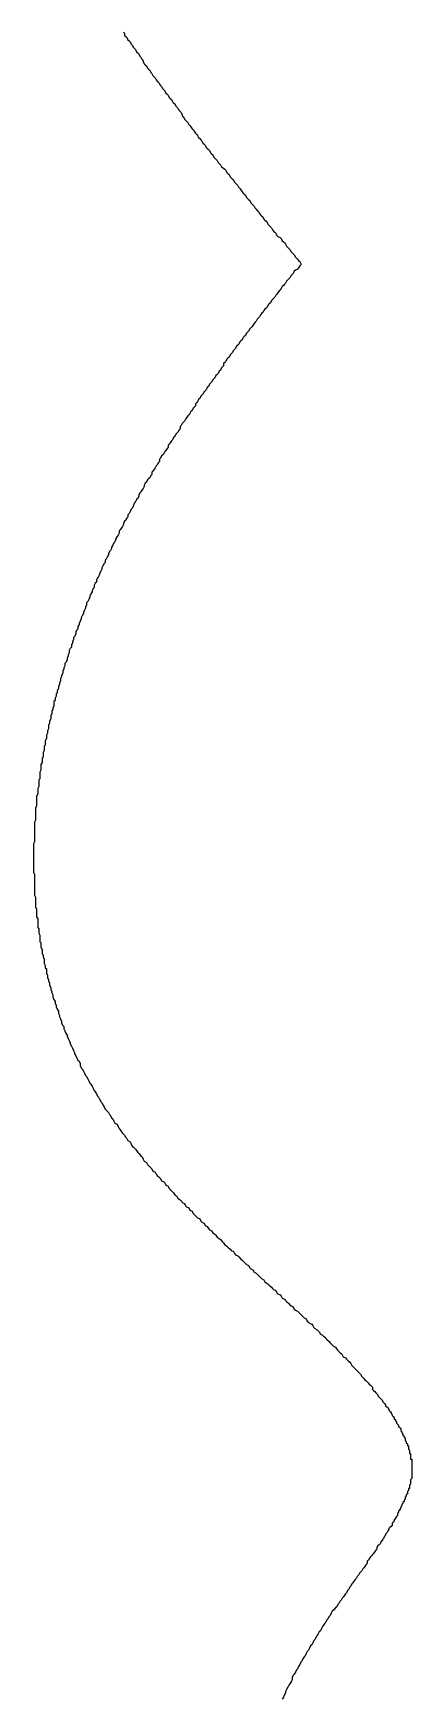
# Model space of a CAD drawing. Header units: millimetres. Extents: x 35 to 605, y 64 to 964.
# Drawn here: x 266.85 to 270.33, y 392.1 to 407.43 of the extents above; entities that cross this region are included whole.
import ezdxf

# ---------------------------------------------------------------- set-up
doc = ezdxf.new("R2010")
doc.units = ezdxf.units.MM

msp = doc.modelspace()

# ---------------------------------------------------------------- linework, layer by layer
msp.add_polyline3d([(267.677, 407.438, 0), (267.687, 407.428, 0), (267.687, 407.408, 0), (267.697, 407.398, 0), (267.707, 407.388, 0), (267.717, 407.368, 0), (267.727, 407.358, 0), (267.737, 407.348, 0), (267.747, 407.328, 0), (267.757, 407.318, 0), (267.767, 407.298, 0), (267.777, 407.288, 0), (267.787, 407.278, 0), (267.797, 407.258, 0), (267.807, 407.248, 0), (267.817, 407.238, 0), (267.827, 407.218, 0), (267.837, 407.208, 0), (267.847, 407.188, 0), (267.857, 407.178, 0), (267.857, 407.168, 0), (267.867, 407.148, 0), (267.877, 407.138, 0), (267.887, 407.128, 0), (267.897, 407.108, 0), (267.907, 407.098, 0), (267.917, 407.088, 0), (267.927, 407.068, 0), (267.937, 407.058, 0), (267.947, 407.038, 0), (267.957, 407.028, 0), (267.967, 407.018, 0), (267.977, 406.998, 0), (267.987, 406.988, 0), (267.997, 406.978, 0), (268.007, 406.958, 0), (268.017, 406.948, 0), (268.027, 406.938, 0), (268.037, 406.918, 0), (268.047, 406.908, 0), (268.057, 406.898, 0), (268.067, 406.878, 0), (268.077, 406.868, 0), (268.087, 406.858, 0), (268.097, 406.838, 0), (268.107, 406.828, 0), (268.117, 406.818, 0), (268.127, 406.798, 0), (268.137, 406.788, 0), (268.147, 406.778, 0), (268.157, 406.758, 0), (268.167, 406.748, 0), (268.177, 406.738, 0), (268.187, 406.718, 0), (268.197, 406.708, 0), (268.207, 406.698, 0), (268.217, 406.678, 0), (268.217, 406.668, 0), (268.227, 406.658, 0), (268.237, 406.638, 0), (268.247, 406.628, 0), (268.257, 406.618, 0), (268.267, 406.608, 0), (268.277, 406.588, 0), (268.287, 406.578, 0), (268.297, 406.568, 0), (268.307, 406.548, 0), (268.317, 406.538, 0), (268.327, 406.528, 0), (268.337, 406.508, 0), (268.347, 406.498, 0), (268.357, 406.488, 0), (268.367, 406.468, 0), (268.377, 406.458, 0), (268.387, 406.448, 0), (268.397, 406.438, 0), (268.407, 406.418, 0), (268.417, 406.408, 0), (268.427, 406.398, 0), (268.437, 406.378, 0), (268.447, 406.368, 0), (268.457, 406.358, 0), (268.467, 406.348, 0), (268.477, 406.328, 0), (268.487, 406.318, 0), (268.497, 406.308, 0), (268.507, 406.288, 0), (268.517, 406.278, 0), (268.527, 406.268, 0), (268.537, 406.258, 0), (268.547, 406.238, 0), (268.557, 406.228, 0), (268.567, 406.218, 0), (268.577, 406.198, 0), (268.597, 406.188, 0), (268.607, 406.178, 0), (268.617, 406.168, 0), (268.627, 406.148, 0), (268.637, 406.138, 0), (268.647, 406.128, 0), (268.657, 406.108, 0), (268.667, 406.098, 0), (268.677, 406.088, 0), (268.687, 406.078, 0), (268.697, 406.058, 0), (268.707, 406.048, 0), (268.717, 406.038, 0), (268.727, 406.028, 0), (268.737, 406.008, 0), (268.747, 405.998, 0), (268.757, 405.988, 0), (268.767, 405.968, 0), (268.777, 405.958, 0), (268.787, 405.948, 0), (268.797, 405.938, 0), (268.807, 405.918, 0), (268.817, 405.908, 0), (268.827, 405.898, 0), (268.837, 405.888, 0), (268.847, 405.868, 0), (268.857, 405.858, 0), (268.867, 405.848, 0), (268.877, 405.838, 0), (268.887, 405.818, 0), (268.897, 405.808, 0), (268.907, 405.798, 0), (268.917, 405.788, 0), (268.927, 405.768, 0), (268.937, 405.758, 0), (268.947, 405.748, 0), (268.957, 405.738, 0), (268.967, 405.718, 0), (268.977, 405.708, 0), (268.987, 405.698, 0), (268.997, 405.688, 0), (269.007, 405.668, 0), (269.017, 405.658, 0), (269.027, 405.648, 0), (269.037, 405.638, 0), (269.047, 405.618, 0), (269.057, 405.608, 0), (269.067, 405.598, 0), (269.077, 405.588, 0), (269.087, 405.568, 0), (269.097, 405.558, 0), (269.117, 405.548, 0), (269.127, 405.538, 0), (269.137, 405.518, 0), (269.147, 405.508, 0), (269.157, 405.498, 0), (269.167, 405.488, 0), (269.177, 405.468, 0), (269.187, 405.458, 0), (269.197, 405.448, 0), (269.207, 405.438, 0), (269.217, 405.418, 0), (269.227, 405.408, 0), (269.237, 405.398, 0), (269.247, 405.388, 0), (269.257, 405.368, 0), (269.267, 405.358, 0), (269.277, 405.348, 0), (269.287, 405.338, 0), (269.297, 405.328, 0), (269.307, 405.308, 0), (269.307, 405.298, 0), (269.297, 405.288, 0), (269.287, 405.268, 0), (269.277, 405.258, 0), (269.257, 405.248, 0), (269.247, 405.238, 0), (269.237, 405.218, 0), (269.227, 405.208, 0), (269.217, 405.198, 0), (269.207, 405.178, 0), (269.197, 405.168, 0), (269.187, 405.158, 0), (269.177, 405.148, 0), (269.167, 405.128, 0), (269.157, 405.118, 0), (269.147, 405.108, 0), (269.137, 405.098, 0), (269.127, 405.078, 0), (269.117, 405.068, 0), (269.107, 405.058, 0), (269.097, 405.038, 0), (269.087, 405.028, 0), (269.077, 405.018, 0), (269.067, 404.998, 0), (269.057, 404.988, 0), (269.047, 404.978, 0), (269.037, 404.968, 0), (269.027, 404.948, 0), (269.017, 404.938, 0), (269.007, 404.928, 0), (268.997, 404.908, 0), (268.987, 404.898, 0), (268.977, 404.888, 0), (268.967, 404.878, 0), (268.957, 404.858, 0), (268.947, 404.848, 0), (268.937, 404.838, 0), (268.927, 404.818, 0), (268.917, 404.808, 0), (268.907, 404.798, 0), (268.897, 404.778, 0), (268.887, 404.768, 0), (268.877, 404.758, 0), (268.867, 404.738, 0), (268.857, 404.728, 0), (268.847, 404.718, 0), (268.837, 404.708, 0), (268.827, 404.688, 0), (268.817, 404.678, 0), (268.807, 404.668, 0), (268.797, 404.648, 0), (268.787, 404.638, 0), (268.777, 404.628, 0), (268.767, 404.608, 0), (268.757, 404.598, 0), (268.747, 404.588, 0), (268.737, 404.568, 0), (268.727, 404.558, 0), (268.717, 404.548, 0), (268.707, 404.528, 0), (268.697, 404.518, 0), (268.687, 404.508, 0), (268.677, 404.488, 0), (268.667, 404.478, 0), (268.657, 404.468, 0), (268.647, 404.448, 0), (268.637, 404.438, 0), (268.627, 404.428, 0), (268.617, 404.408, 0), (268.607, 404.398, 0), (268.597, 404.388, 0), (268.597, 404.368, 0), (268.587, 404.358, 0), (268.577, 404.348, 0), (268.567, 404.328, 0), (268.557, 404.318, 0), (268.547, 404.298, 0), (268.537, 404.288, 0), (268.527, 404.278, 0), (268.517, 404.258, 0), (268.507, 404.248, 0), (268.497, 404.238, 0), (268.487, 404.218, 0), (268.477, 404.208, 0), (268.467, 404.198, 0), (268.457, 404.178, 0), (268.447, 404.168, 0), (268.437, 404.148, 0), (268.427, 404.138, 0), (268.417, 404.128, 0), (268.407, 404.108, 0), (268.397, 404.098, 0), (268.387, 404.088, 0), (268.377, 404.068, 0), (268.367, 404.058, 0), (268.357, 404.038, 0), (268.347, 404.028, 0), (268.337, 404.018, 0), (268.337, 403.998, 0), (268.327, 403.988, 0), (268.317, 403.978, 0), (268.307, 403.958, 0), (268.297, 403.948, 0), (268.287, 403.928, 0), (268.277, 403.918, 0), (268.267, 403.908, 0), (268.257, 403.888, 0), (268.247, 403.878, 0), (268.237, 403.858, 0), (268.227, 403.848, 0), (268.217, 403.838, 0), (268.207, 403.818, 0), (268.197, 403.808, 0), (268.197, 403.788, 0), (268.187, 403.778, 0), (268.177, 403.758, 0), (268.167, 403.748, 0), (268.157, 403.738, 0), (268.147, 403.718, 0), (268.137, 403.708, 0), (268.127, 403.688, 0), (268.117, 403.678, 0), (268.107, 403.658, 0), (268.097, 403.648, 0), (268.087, 403.638, 0), (268.087, 403.618, 0), (268.077, 403.608, 0), (268.067, 403.588, 0), (268.057, 403.578, 0), (268.047, 403.558, 0), (268.037, 403.548, 0), (268.027, 403.538, 0), (268.017, 403.518, 0), (268.007, 403.508, 0), (268.007, 403.488, 0), (267.997, 403.478, 0), (267.987, 403.458, 0), (267.977, 403.448, 0), (267.967, 403.428, 0), (267.957, 403.418, 0), (267.947, 403.398, 0), (267.937, 403.388, 0), (267.937, 403.368, 0), (267.927, 403.358, 0), (267.917, 403.338, 0), (267.907, 403.328, 0), (267.897, 403.318, 0), (267.887, 403.298, 0), (267.877, 403.288, 0), (267.867, 403.268, 0), (267.867, 403.258, 0), (267.857, 403.238, 0), (267.847, 403.228, 0), (267.837, 403.208, 0), (267.827, 403.198, 0), (267.817, 403.178, 0), (267.817, 403.168, 0), (267.807, 403.148, 0), (267.797, 403.138, 0), (267.787, 403.118, 0), (267.777, 403.108, 0), (267.767, 403.088, 0), (267.767, 403.078, 0), (267.757, 403.058, 0), (267.747, 403.048, 0), (267.737, 403.028, 0), (267.727, 403.008, 0), (267.717, 402.998, 0), (267.717, 402.978, 0), (267.707, 402.968, 0), (267.697, 402.948, 0), (267.687, 402.938, 0), (267.677, 402.918, 0), (267.677, 402.908, 0), (267.667, 402.888, 0), (267.657, 402.878, 0), (267.647, 402.858, 0), (267.637, 402.848, 0), (267.637, 402.828, 0), (267.627, 402.808, 0), (267.617, 402.798, 0), (267.607, 402.778, 0), (267.607, 402.768, 0), (267.597, 402.748, 0), (267.587, 402.738, 0), (267.577, 402.718, 0), (267.567, 402.698, 0), (267.567, 402.688, 0), (267.557, 402.668, 0), (267.547, 402.658, 0), (267.537, 402.638, 0), (267.537, 402.628, 0), (267.527, 402.608, 0), (267.517, 402.588, 0), (267.507, 402.578, 0), (267.507, 402.558, 0), (267.497, 402.548, 0), (267.487, 402.528, 0), (267.477, 402.508, 0), (267.477, 402.498, 0), (267.467, 402.478, 0), (267.457, 402.458, 0), (267.457, 402.448, 0), (267.447, 402.428, 0), (267.437, 402.418, 0), (267.427, 402.398, 0), (267.427, 402.378, 0), (267.417, 402.368, 0), (267.407, 402.348, 0), (267.407, 402.328, 0), (267.397, 402.318, 0), (267.387, 402.298, 0), (267.387, 402.288, 0), (267.377, 402.268, 0), (267.367, 402.248, 0), (267.367, 402.238, 0), (267.357, 402.218, 0), (267.347, 402.198, 0), (267.337, 402.188, 0), (267.337, 402.168, 0), (267.327, 402.148, 0), (267.327, 402.138, 0), (267.317, 402.118, 0), (267.307, 402.098, 0), (267.307, 402.088, 0), (267.297, 402.068, 0), (267.287, 402.048, 0), (267.287, 402.038, 0), (267.277, 402.018, 0), (267.267, 401.998, 0), (267.267, 401.988, 0), (267.257, 401.968, 0), (267.257, 401.948, 0), (267.247, 401.938, 0), (267.237, 401.918, 0), (267.237, 401.898, 0), (267.227, 401.878, 0), (267.217, 401.868, 0), (267.217, 401.848, 0), (267.207, 401.828, 0), (267.207, 401.818, 0), (267.197, 401.798, 0), (267.197, 401.778, 0), (267.187, 401.768, 0), (267.177, 401.748, 0), (267.177, 401.728, 0), (267.167, 401.708, 0), (267.167, 401.698, 0), (267.157, 401.678, 0), (267.157, 401.658, 0), (267.147, 401.638, 0), (267.137, 401.628, 0), (267.137, 401.608, 0), (267.127, 401.588, 0), (267.127, 401.578, 0), (267.117, 401.558, 0), (267.117, 401.538, 0), (267.107, 401.518, 0), (267.107, 401.508, 0), (267.097, 401.488, 0), (267.097, 401.468, 0), (267.087, 401.448, 0), (267.087, 401.438, 0), (267.077, 401.418, 0), (267.077, 401.398, 0), (267.067, 401.378, 0), (267.067, 401.358, 0), (267.057, 401.348, 0), (267.057, 401.328, 0), (267.047, 401.308, 0), (267.047, 401.288, 0), (267.037, 401.278, 0), (267.037, 401.258, 0), (267.037, 401.238, 0), (267.027, 401.218, 0), (267.027, 401.208, 0), (267.017, 401.188, 0), (267.017, 401.168, 0), (267.007, 401.148, 0), (267.007, 401.128, 0), (267.007, 401.118, 0), (266.997, 401.098, 0), (266.997, 401.078, 0), (266.987, 401.058, 0), (266.987, 401.038, 0), (266.987, 401.028, 0), (266.977, 401.008, 0), (266.977, 400.988, 0), (266.967, 400.968, 0), (266.967, 400.958, 0), (266.967, 400.938, 0), (266.957, 400.918, 0), (266.957, 400.898, 0), (266.957, 400.878, 0), (266.947, 400.868, 0), (266.947, 400.848, 0), (266.947, 400.828, 0), (266.937, 400.808, 0), (266.937, 400.788, 0), (266.937, 400.768, 0), (266.927, 400.758, 0), (266.927, 400.738, 0), (266.927, 400.718, 0), (266.917, 400.698, 0), (266.917, 400.678, 0), (266.917, 400.668, 0), (266.917, 400.648, 0), (266.907, 400.628, 0), (266.907, 400.608, 0), (266.907, 400.588, 0), (266.907, 400.568, 0), (266.897, 400.558, 0), (266.897, 400.538, 0), (266.897, 400.518, 0), (266.897, 400.498, 0), (266.887, 400.478, 0), (266.887, 400.458, 0), (266.887, 400.448, 0), (266.887, 400.428, 0), (266.877, 400.408, 0), (266.877, 400.388, 0), (266.877, 400.368, 0), (266.877, 400.348, 0), (266.877, 400.338, 0), (266.877, 400.318, 0), (266.867, 400.298, 0), (266.867, 400.278, 0), (266.867, 400.258, 0), (266.867, 400.238, 0), (266.867, 400.228, 0), (266.867, 400.208, 0), (266.867, 400.188, 0), (266.857, 400.168, 0), (266.857, 400.148, 0), (266.857, 400.128, 0), (266.857, 400.108, 0), (266.857, 400.098, 0), (266.857, 400.078, 0), (266.857, 400.058, 0), (266.857, 400.038, 0), (266.857, 400.018, 0), (266.857, 399.998, 0), (266.857, 399.988, 0), (266.847, 399.968, 0), (266.847, 399.948, 0), (266.847, 399.928, 0), (266.847, 399.908, 0), (266.847, 399.888, 0), (266.847, 399.868, 0), (266.847, 399.858, 0), (266.847, 399.838, 0), (266.847, 399.818, 0), (266.847, 399.798, 0), (266.847, 399.778, 0), (266.847, 399.758, 0), (266.847, 399.738, 0), (266.847, 399.728, 0), (266.847, 399.708, 0), (266.857, 399.688, 0), (266.857, 399.668, 0), (266.857, 399.648, 0), (266.857, 399.628, 0), (266.857, 399.608, 0), (266.857, 399.598, 0), (266.857, 399.578, 0), (266.857, 399.558, 0), (266.857, 399.538, 0), (266.857, 399.518, 0), (266.857, 399.498, 0), (266.867, 399.478, 0), (266.867, 399.468, 0), (266.867, 399.448, 0), (266.867, 399.428, 0), (266.867, 399.408, 0), (266.867, 399.388, 0), (266.877, 399.368, 0), (266.877, 399.348, 0), (266.877, 399.328, 0), (266.877, 399.318, 0), (266.877, 399.298, 0), (266.887, 399.278, 0), (266.887, 399.258, 0), (266.887, 399.238, 0), (266.887, 399.218, 0), (266.887, 399.198, 0), (266.897, 399.188, 0), (266.897, 399.168, 0), (266.897, 399.148, 0), (266.907, 399.128, 0), (266.907, 399.108, 0), (266.907, 399.088, 0), (266.907, 399.068, 0), (266.917, 399.058, 0), (266.917, 399.038, 0), (266.917, 399.018, 0), (266.927, 398.998, 0), (266.927, 398.978, 0), (266.927, 398.958, 0), (266.937, 398.948, 0), (266.937, 398.928, 0), (266.947, 398.908, 0), (266.947, 398.888, 0), (266.947, 398.868, 0), (266.957, 398.848, 0), (266.957, 398.828, 0), (266.967, 398.818, 0), (266.967, 398.798, 0), (266.967, 398.778, 0), (266.977, 398.758, 0), (266.977, 398.738, 0), (266.987, 398.718, 0), (266.987, 398.708, 0), (266.997, 398.688, 0), (266.997, 398.668, 0), (267.007, 398.648, 0), (267.007, 398.628, 0), (267.017, 398.608, 0), (267.017, 398.598, 0), (267.027, 398.578, 0), (267.027, 398.558, 0), (267.037, 398.538, 0), (267.047, 398.518, 0), (267.047, 398.498, 0), (267.057, 398.488, 0), (267.057, 398.468, 0), (267.067, 398.448, 0), (267.077, 398.428, 0), (267.077, 398.408, 0), (267.087, 398.388, 0), (267.087, 398.378, 0), (267.097, 398.358, 0), (267.107, 398.338, 0), (267.107, 398.318, 0), (267.117, 398.298, 0), (267.127, 398.288, 0), (267.127, 398.268, 0), (267.137, 398.248, 0), (267.147, 398.228, 0), (267.157, 398.208, 0), (267.157, 398.198, 0), (267.167, 398.178, 0), (267.177, 398.158, 0), (267.187, 398.138, 0), (267.187, 398.128, 0), (267.197, 398.108, 0), (267.207, 398.088, 0), (267.217, 398.068, 0), (267.227, 398.048, 0), (267.227, 398.038, 0), (267.237, 398.018, 0), (267.247, 397.998, 0), (267.257, 397.978, 0), (267.267, 397.968, 0), (267.277, 397.948, 0), (267.277, 397.928, 0), (267.287, 397.908, 0), (267.297, 397.898, 0), (267.307, 397.878, 0), (267.317, 397.858, 0), (267.327, 397.838, 0), (267.337, 397.828, 0), (267.347, 397.808, 0), (267.357, 397.788, 0), (267.367, 397.768, 0), (267.377, 397.758, 0), (267.387, 397.738, 0), (267.397, 397.718, 0), (267.407, 397.698, 0), (267.417, 397.688, 0), (267.427, 397.668, 0), (267.437, 397.648, 0), (267.447, 397.638, 0), (267.457, 397.618, 0), (267.467, 397.598, 0), (267.477, 397.588, 0), (267.487, 397.568, 0), (267.497, 397.548, 0), (267.507, 397.528, 0), (267.517, 397.518, 0), (267.537, 397.498, 0), (267.547, 397.478, 0), (267.557, 397.468, 0), (267.567, 397.448, 0), (267.577, 397.438, 0), (267.587, 397.418, 0), (267.597, 397.398, 0), (267.617, 397.388, 0), (267.627, 397.368, 0), (267.637, 397.348, 0), (267.647, 397.338, 0), (267.657, 397.318, 0), (267.667, 397.308, 0), (267.687, 397.288, 0), (267.697, 397.268, 0), (267.707, 397.258, 0), (267.717, 397.238, 0), (267.737, 397.228, 0), (267.747, 397.208, 0), (267.757, 397.188, 0), (267.767, 397.178, 0), (267.787, 397.158, 0), (267.797, 397.148, 0), (267.807, 397.128, 0), (267.817, 397.118, 0), (267.837, 397.098, 0), (267.847, 397.088, 0), (267.857, 397.068, 0), (267.867, 397.048, 0), (267.887, 397.038, 0), (267.897, 397.018, 0), (267.907, 397.008, 0), (267.927, 396.988, 0), (267.937, 396.978, 0), (267.947, 396.958, 0), (267.967, 396.948, 0), (267.977, 396.928, 0), (267.987, 396.918, 0), (268.007, 396.898, 0), (268.017, 396.888, 0), (268.027, 396.868, 0), (268.047, 396.858, 0), (268.057, 396.848, 0), (268.067, 396.828, 0), (268.087, 396.818, 0), (268.097, 396.798, 0), (268.107, 396.788, 0), (268.127, 396.768, 0), (268.137, 396.758, 0), (268.147, 396.738, 0), (268.167, 396.728, 0), (268.177, 396.708, 0), (268.187, 396.698, 0), (268.207, 396.688, 0), (268.217, 396.668, 0), (268.237, 396.658, 0), (268.247, 396.638, 0), (268.257, 396.628, 0), (268.277, 396.618, 0), (268.287, 396.598, 0), (268.307, 396.588, 0), (268.317, 396.568, 0), (268.327, 396.558, 0), (268.347, 396.538, 0), (268.357, 396.528, 0), (268.377, 396.518, 0), (268.387, 396.498, 0), (268.397, 396.488, 0), (268.417, 396.478, 0), (268.427, 396.458, 0), (268.447, 396.448, 0), (268.457, 396.428, 0), (268.467, 396.418, 0), (268.487, 396.408, 0), (268.497, 396.388, 0), (268.517, 396.378, 0), (268.527, 396.368, 0), (268.537, 396.348, 0), (268.557, 396.338, 0), (268.567, 396.328, 0), (268.587, 396.308, 0), (268.597, 396.298, 0), (268.607, 396.278, 0), (268.627, 396.268, 0), (268.637, 396.258, 0), (268.657, 396.238, 0), (268.667, 396.228, 0), (268.687, 396.218, 0), (268.697, 396.198, 0), (268.707, 396.188, 0), (268.727, 396.178, 0), (268.737, 396.168, 0), (268.757, 396.148, 0), (268.767, 396.138, 0), (268.777, 396.128, 0), (268.797, 396.108, 0), (268.807, 396.098, 0), (268.827, 396.088, 0), (268.837, 396.068, 0), (268.847, 396.058, 0), (268.867, 396.048, 0), (268.877, 396.028, 0), (268.897, 396.018, 0), (268.907, 396.008, 0), (268.917, 395.998, 0), (268.937, 395.978, 0), (268.947, 395.968, 0), (268.967, 395.958, 0), (268.977, 395.938, 0), (268.987, 395.928, 0), (269.007, 395.918, 0), (269.017, 395.908, 0), (269.037, 395.888, 0), (269.047, 395.878, 0), (269.057, 395.868, 0), (269.077, 395.858, 0), (269.087, 395.838, 0), (269.097, 395.828, 0), (269.117, 395.818, 0), (269.127, 395.808, 0), (269.137, 395.788, 0), (269.157, 395.778, 0), (269.167, 395.768, 0), (269.177, 395.758, 0), (269.197, 395.738, 0), (269.207, 395.728, 0), (269.217, 395.718, 0), (269.237, 395.708, 0), (269.247, 395.688, 0), (269.257, 395.678, 0), (269.277, 395.668, 0), (269.287, 395.658, 0), (269.297, 395.648, 0), (269.317, 395.628, 0), (269.327, 395.618, 0), (269.337, 395.608, 0), (269.357, 395.598, 0), (269.367, 395.578, 0), (269.377, 395.568, 0), (269.387, 395.558, 0), (269.407, 395.548, 0), (269.417, 395.538, 0), (269.427, 395.518, 0), (269.437, 395.508, 0), (269.457, 395.498, 0), (269.467, 395.488, 0), (269.477, 395.478, 0), (269.487, 395.458, 0), (269.507, 395.448, 0), (269.517, 395.438, 0), (269.527, 395.428, 0), (269.537, 395.418, 0), (269.547, 395.408, 0), (269.567, 395.388, 0), (269.577, 395.378, 0), (269.587, 395.368, 0), (269.597, 395.358, 0), (269.607, 395.348, 0), (269.627, 395.338, 0), (269.637, 395.318, 0), (269.647, 395.308, 0), (269.657, 395.298, 0), (269.667, 395.288, 0), (269.677, 395.278, 0), (269.687, 395.268, 0), (269.697, 395.248, 0), (269.717, 395.238, 0), (269.727, 395.228, 0), (269.737, 395.218, 0), (269.747, 395.208, 0), (269.757, 395.198, 0), (269.767, 395.188, 0), (269.777, 395.168, 0), (269.787, 395.158, 0), (269.797, 395.148, 0), (269.807, 395.138, 0), (269.817, 395.128, 0), (269.827, 395.118, 0), (269.837, 395.108, 0), (269.847, 395.098, 0), (269.857, 395.088, 0), (269.867, 395.068, 0), (269.877, 395.058, 0), (269.887, 395.048, 0), (269.897, 395.038, 0), (269.907, 395.028, 0), (269.917, 395.018, 0), (269.927, 395.008, 0), (269.937, 394.998, 0), (269.947, 394.988, 0), (269.957, 394.978, 0), (269.967, 394.968, 0), (269.967, 394.948, 0), (269.977, 394.938, 0), (269.987, 394.928, 0), (269.997, 394.918, 0), (270.007, 394.908, 0), (270.017, 394.898, 0), (270.017, 394.888, 0), (270.027, 394.878, 0), (270.037, 394.868, 0), (270.047, 394.858, 0), (270.057, 394.848, 0), (270.057, 394.838, 0), (270.067, 394.828, 0), (270.077, 394.818, 0), (270.087, 394.808, 0), (270.087, 394.798, 0), (270.097, 394.788, 0), (270.107, 394.778, 0), (270.117, 394.768, 0), (270.117, 394.758, 0), (270.127, 394.748, 0), (270.137, 394.738, 0), (270.137, 394.728, 0), (270.147, 394.718, 0), (270.147, 394.708, 0), (270.157, 394.698, 0), (270.167, 394.688, 0), (270.167, 394.678, 0), (270.177, 394.668, 0), (270.177, 394.658, 0), (270.187, 394.648, 0), (270.187, 394.638, 0), (270.197, 394.628, 0), (270.207, 394.618, 0), (270.207, 394.608, 0), (270.217, 394.598, 0), (270.217, 394.598, 0), (270.227, 394.588, 0), (270.227, 394.578, 0), (270.227, 394.568, 0), (270.237, 394.558, 0), (270.237, 394.548, 0), (270.247, 394.538, 0), (270.247, 394.528, 0), (270.257, 394.518, 0), (270.257, 394.518, 0), (270.257, 394.508, 0), (270.267, 394.498, 0), (270.267, 394.488, 0), (270.267, 394.478, 0), (270.277, 394.468, 0), (270.277, 394.468, 0), (270.277, 394.458, 0), (270.287, 394.448, 0), (270.287, 394.438, 0), (270.287, 394.428, 0), (270.297, 394.428, 0), (270.297, 394.418, 0), (270.297, 394.408, 0), (270.297, 394.398, 0), (270.307, 394.388, 0), (270.307, 394.388, 0), (270.307, 394.378, 0), (270.307, 394.368, 0), (270.307, 394.358, 0), (270.317, 394.358, 0), (270.317, 394.348, 0), (270.317, 394.338, 0), (270.317, 394.328, 0), (270.317, 394.328, 0), (270.317, 394.318, 0), (270.317, 394.308, 0), (270.327, 394.308, 0), (270.327, 394.298, 0), (270.327, 394.288, 0), (270.327, 394.288, 0), (270.327, 394.278, 0), (270.327, 394.268, 0), (270.327, 394.268, 0), (270.327, 394.258, 0), (270.327, 394.248, 0), (270.327, 394.238, 0), (270.327, 394.238, 0), (270.327, 394.228, 0), (270.327, 394.218, 0), (270.327, 394.218, 0), (270.327, 394.208, 0), (270.327, 394.198, 0), (270.327, 394.198, 0), (270.327, 394.188, 0), (270.327, 394.188, 0), (270.327, 394.178, 0), (270.327, 394.168, 0), (270.327, 394.168, 0), (270.327, 394.158, 0), (270.327, 394.148, 0), (270.327, 394.148, 0), (270.327, 394.138, 0), (270.327, 394.128, 0), (270.317, 394.118, 0), (270.317, 394.118, 0), (270.317, 394.108, 0), (270.317, 394.098, 0), (270.317, 394.098, 0), (270.317, 394.088, 0), (270.317, 394.078, 0), (270.307, 394.068, 0), (270.307, 394.068, 0), (270.307, 394.058, 0), (270.307, 394.048, 0), (270.307, 394.038, 0), (270.297, 394.038, 0), (270.297, 394.028, 0), (270.297, 394.018, 0), (270.287, 394.008, 0), (270.287, 393.998, 0), (270.287, 393.988, 0), (270.277, 393.978, 0), (270.277, 393.978, 0), (270.277, 393.968, 0), (270.267, 393.958, 0), (270.267, 393.948, 0), (270.267, 393.938, 0), (270.257, 393.928, 0), (270.257, 393.918, 0), (270.247, 393.908, 0), (270.247, 393.898, 0), (270.237, 393.888, 0), (270.237, 393.878, 0), (270.227, 393.868, 0), (270.227, 393.858, 0), (270.217, 393.848, 0), (270.217, 393.838, 0), (270.207, 393.828, 0), (270.207, 393.818, 0), (270.197, 393.808, 0), (270.197, 393.788, 0), (270.187, 393.778, 0), (270.177, 393.768, 0), (270.177, 393.758, 0), (270.167, 393.748, 0), (270.167, 393.738, 0), (270.157, 393.728, 0), (270.147, 393.718, 0), (270.147, 393.698, 0), (270.137, 393.688, 0), (270.127, 393.678, 0), (270.117, 393.668, 0), (270.117, 393.658, 0), (270.107, 393.648, 0), (270.097, 393.628, 0), (270.087, 393.618, 0), (270.087, 393.608, 0), (270.077, 393.598, 0), (270.067, 393.578, 0), (270.057, 393.568, 0), (270.057, 393.558, 0), (270.047, 393.548, 0), (270.037, 393.528, 0), (270.027, 393.518, 0), (270.017, 393.508, 0), (270.007, 393.498, 0), (270.007, 393.478, 0), (269.997, 393.468, 0), (269.987, 393.458, 0), (269.977, 393.438, 0), (269.967, 393.428, 0), (269.957, 393.418, 0), (269.947, 393.408, 0), (269.937, 393.388, 0), (269.927, 393.378, 0), (269.917, 393.368, 0), (269.917, 393.348, 0), (269.907, 393.338, 0), (269.897, 393.318, 0), (269.887, 393.308, 0), (269.877, 393.298, 0), (269.867, 393.278, 0), (269.857, 393.268, 0), (269.847, 393.258, 0), (269.837, 393.238, 0), (269.827, 393.228, 0), (269.817, 393.208, 0), (269.807, 393.198, 0), (269.797, 393.188, 0), (269.787, 393.168, 0), (269.777, 393.158, 0), (269.767, 393.138, 0), (269.757, 393.128, 0), (269.747, 393.108, 0), (269.737, 393.098, 0), (269.727, 393.078, 0), (269.717, 393.068, 0), (269.707, 393.048, 0), (269.697, 393.038, 0), (269.687, 393.028, 0), (269.677, 393.008, 0), (269.667, 392.998, 0), (269.657, 392.978, 0), (269.647, 392.968, 0), (269.637, 392.948, 0), (269.627, 392.938, 0), (269.607, 392.918, 0), (269.597, 392.908, 0), (269.587, 392.888, 0), (269.577, 392.868, 0), (269.567, 392.858, 0), (269.557, 392.838, 0), (269.547, 392.828, 0), (269.537, 392.808, 0), (269.527, 392.798, 0), (269.517, 392.778, 0), (269.507, 392.768, 0), (269.497, 392.748, 0), (269.487, 392.728, 0), (269.477, 392.718, 0), (269.467, 392.698, 0), (269.457, 392.688, 0), (269.447, 392.668, 0), (269.437, 392.648, 0), (269.427, 392.638, 0), (269.417, 392.618, 0), (269.407, 392.598, 0), (269.397, 392.588, 0), (269.387, 392.568, 0), (269.377, 392.548, 0), (269.367, 392.538, 0), (269.357, 392.518, 0), (269.347, 392.498, 0), (269.337, 392.488, 0), (269.327, 392.468, 0), (269.317, 392.448, 0), (269.307, 392.438, 0), (269.297, 392.418, 0), (269.287, 392.398, 0), (269.277, 392.378, 0), (269.267, 392.368, 0), (269.257, 392.348, 0), (269.247, 392.328, 0), (269.237, 392.318, 0), (269.227, 392.298, 0), (269.227, 392.278, 0), (269.217, 392.258, 0), (269.207, 392.238, 0), (269.197, 392.228, 0), (269.187, 392.208, 0), (269.177, 392.188, 0), (269.167, 392.168, 0), (269.167, 392.158, 0), (269.157, 392.138, 0), (269.147, 392.118, 0), (269.137, 392.098, 0)])

doc.saveas('drawing.dxf')
